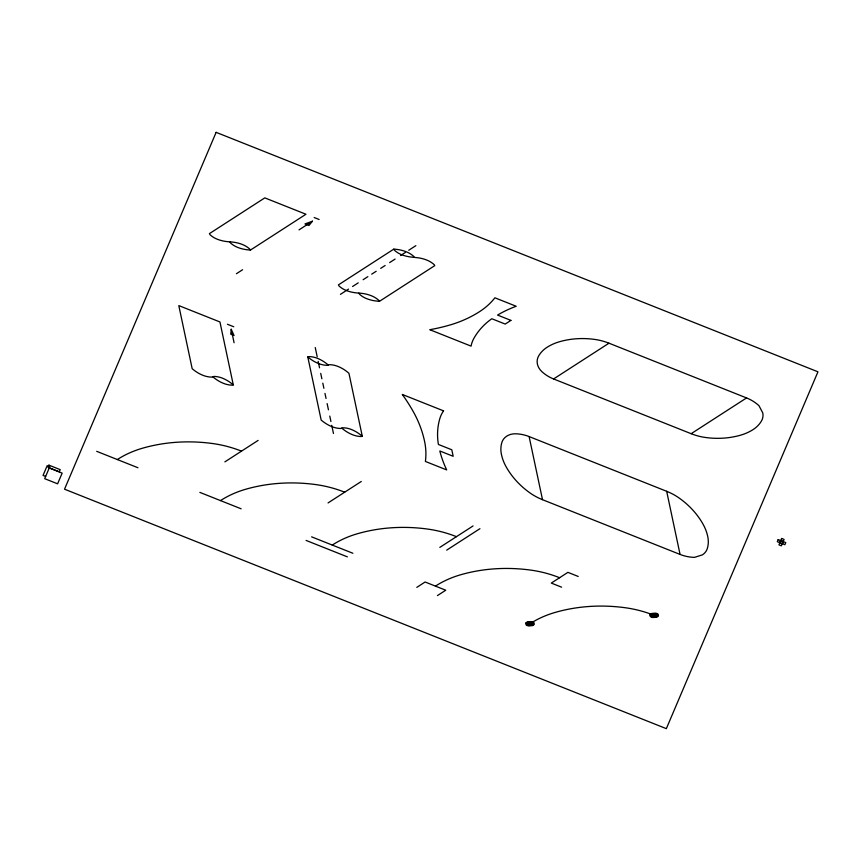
<?xml version="1.0" encoding="UTF-8"?>
<svg xmlns="http://www.w3.org/2000/svg" width="861" height="861" viewBox="0 0 861 861"><rect width="100%" height="100%" fill="white"/><g stroke="black" fill="none" stroke-linecap="round" stroke-linejoin="round"><path stroke-width="1.29" d="M231.232 329.279L230.78 334.186L234.041 335.478L231.232 329.279L234.084 342.743M779.711 542.656L780.604 540.557M782.445 543.743L783.338 541.644M312.468 221.191L308.959 225.485L305.009 223.914L312.468 221.191L299.015 229.876M236.431 273.712L242.598 269.741M358.865 293.095L359.532 294.225A19.857 16.617 18.6 0 0 366.549 298.606A31.104 26.024 18.6 0 0 375.202 300.887A46.978 39.315 18.6 0 0 379.497 301.307L434.762 265.629L434.299 264.757A21.084 17.64 18.6 0 0 426.852 260.097A31.104 26.024 18.6 0 0 418.198 257.816A46.978 39.315 18.6 0 0 414.313 257.428L413.797 256.46A21.084 17.64 18.6 0 0 406.338 251.81A31.104 26.024 18.6 0 0 397.696 249.529A46.978 39.315 18.6 0 0 393.8 249.13L338.405 284.894L339.073 286.024A19.857 16.617 18.6 0 0 346.1 290.415A31.104 26.024 18.6 0 0 354.743 292.686A46.978 39.315 18.6 0 0 358.865 293.095A46.978 39.315 18.6 0 1 362.75 293.483A31.104 26.024 18.6 0 1 371.403 295.764A21.084 17.64 18.6 0 1 378.862 300.424L379.314 301.296M340.429 294.354L348.522 289.124M352.579 286.509L358.251 282.849M363.116 279.707L367.873 276.639M371.694 274.175L376.192 271.269M380.691 268.363L385.125 265.5M389.624 262.605L395.091 259.064M400.58 255.523L405.348 252.445M408.727 250.271L415.863 245.654M224.882 461.873L258.117 440.412M328.052 502.921L361.286 481.471M553.591 378.958L608.996 343.195L746.552 397.933A35.14 29.403 18.6 0 1 758.971 405.692L762.749 412.839A15.692 13.13 18.6 0 1 761.554 420.835A33.095 27.692 18.6 0 1 753.235 429.488A51.832 43.373 18.6 0 1 740.826 435.106A78.308 65.522 18.6 0 1 705.568 437.496A51.832 43.373 18.6 0 1 691.146 433.696L553.591 378.958A33.095 27.692 18.6 0 1 541.892 371.651A15.692 13.13 18.6 0 1 538.588 356.056A33.095 27.692 18.6 0 1 546.907 347.392A51.832 43.373 18.6 0 1 559.316 341.785A78.308 65.522 18.6 0 1 594.574 339.395A51.832 43.373 18.6 0 1 608.996 343.195M439.82 547.392L473.055 525.942M446.698 550.136L479.932 528.676M416.799 587.374L425.108 582.004L445.75 590.215L437.431 595.586M691.146 433.696L746.552 397.933M212.785 376.774L211.72 377.118A21.084 17.64 18.6 0 1 203.035 375.353A31.104 26.024 18.6 0 1 195.232 371.08A46.978 39.315 18.6 0 1 192.186 368.712L178.797 305.59L219.942 321.96L233.288 384.878L232.319 385.179A21.084 17.64 18.6 0 1 223.634 383.414A31.104 26.024 18.6 0 1 215.831 379.152A46.978 39.315 18.6 0 1 212.785 376.774L214.077 376.429A19.857 16.617 18.6 0 1 222.256 378.097A31.104 26.024 18.6 0 1 230.059 382.359A46.978 39.315 18.6 0 1 233.288 384.878M328.299 365.042L327.331 365.344A21.084 17.64 18.6 0 1 318.645 363.579A31.104 26.024 18.6 0 1 310.843 359.317A46.978 39.315 18.6 0 1 307.797 356.938L309.088 356.594A19.857 16.617 18.6 0 1 317.268 358.262A31.104 26.024 18.6 0 1 325.081 362.524A46.978 39.315 18.6 0 1 328.299 365.042L329.591 364.687A19.857 16.617 18.6 0 1 337.77 366.355A31.104 26.024 18.6 0 1 345.573 370.617A46.978 39.315 18.6 0 1 348.931 373.254L362.277 436.226L361.319 436.538A21.084 17.64 18.6 0 1 352.633 434.773A31.104 26.024 18.6 0 1 344.83 430.5A46.978 39.315 18.6 0 1 341.785 428.132L340.719 428.477A21.084 17.64 18.6 0 1 332.034 426.712A31.104 26.024 18.6 0 1 324.231 422.439A46.978 39.315 18.6 0 1 321.175 420.071L307.797 356.938M341.785 428.132L343.076 427.788A19.857 16.617 18.6 0 1 351.256 429.445A31.104 26.024 18.6 0 1 359.059 433.718A46.978 39.315 18.6 0 1 362.277 436.226M314.157 217.51L319.119 219.49M529.117 436.57L666.672 491.297A51.832 43.373 18.6 0 1 679.684 498.411A78.308 65.522 18.6 0 1 703.006 524.101A51.832 43.373 18.6 0 1 707.753 536.543A33.095 27.692 18.6 0 1 707.376 548.36A15.692 13.13 18.6 0 1 702.415 554.861L694.526 557.368A35.14 29.403 18.6 0 1 680.061 554.43L542.505 499.692A51.832 43.373 18.6 0 1 529.493 492.578A78.308 65.522 18.6 0 1 506.171 466.888A51.832 43.373 18.6 0 1 501.425 454.447A33.095 27.692 18.6 0 1 501.802 442.629A15.692 13.13 18.6 0 1 515.491 433.793A33.095 27.692 18.6 0 1 529.117 436.57L542.505 499.692M780.776 540.579L783.198 541.537M779.851 542.753L782.272 543.721M227.433 324.253L233.761 326.771M578.226 576.461L567.916 572.35L551.298 583.08L561.609 587.18M96.69 451.336L137.964 467.749M199.86 492.384L241.134 508.797M311.628 536.855L352.892 553.268M306.085 540.428L347.36 556.852M49.249 467.986L62.153 473.12L57.601 483.817L44.707 478.684L49.755 466.737L47.172 465.704L43.05 475.412L45.633 476.434M393.8 249.13L394.478 250.26A19.857 16.617 18.6 0 0 401.495 254.652A31.104 26.024 18.6 0 0 410.148 256.933A46.978 39.315 18.6 0 0 414.259 257.331M229.865 241.833L230.533 242.963A19.857 16.617 18.6 0 0 237.561 247.355A31.104 26.024 18.6 0 0 246.203 249.636A46.978 39.315 18.6 0 0 250.497 250.045L305.956 214.249L264.811 197.879L209.417 233.632L210.084 234.762A19.857 16.617 18.6 0 0 217.101 239.154A31.104 26.024 18.6 0 0 225.754 241.435A46.978 39.315 18.6 0 0 229.865 241.833A46.978 39.315 18.6 0 1 233.761 242.232A31.104 26.024 18.6 0 1 242.404 244.502A21.084 17.64 18.6 0 1 249.862 249.163L250.325 250.034M666.672 491.297L680.061 554.43M315.244 347.521L317.203 356.745M318.183 361.372L319.549 367.83M320.722 373.373L321.874 378.797M322.8 383.145L323.887 388.279M324.974 393.402L326.039 398.46M327.126 403.583L328.45 409.814M329.774 416.067L330.925 421.503M331.743 425.345L333.465 433.481M654.177 615.346A103.664 86.746 18.6 0 0 625.344 607.748A156.605 131.044 18.6 0 0 554.839 612.515A103.664 86.746 18.6 0 0 529.999 623.741M435.429 586.115A103.664 86.746 18.6 0 1 460.269 574.879A156.605 131.044 18.6 0 1 530.774 570.111A103.664 86.746 18.6 0 1 559.607 577.72M456.438 536.661A103.664 86.746 18.6 0 0 427.605 529.063A156.605 131.044 18.6 0 0 357.1 533.831A103.664 86.746 18.6 0 0 332.26 545.067M220.491 500.596A103.664 86.746 18.6 0 1 245.331 489.36A156.605 131.044 18.6 0 1 315.847 484.592A103.664 86.746 18.6 0 1 344.669 492.191M117.333 459.537A103.664 86.746 18.6 0 1 142.162 448.312A156.605 131.044 18.6 0 1 212.678 443.544A103.664 86.746 18.6 0 1 241.5 451.142M525.727 623.235L526.06 624.795A3.315 2.766 18.6 0 0 527.233 625.527A5.188 4.337 18.6 0 0 528.676 625.904L532.195 625.667A5.188 4.337 18.6 0 0 533.433 625.108A3.315 2.766 18.6 0 0 534.272 624.247L534.014 622.729A3.519 2.938 18.6 0 0 532.765 621.954A5.188 4.337 18.6 0 0 531.323 621.577L527.804 621.814A5.188 4.337 18.6 0 0 526.555 622.374A3.315 2.766 18.6 0 0 525.727 623.235M526.588 623.342L526.846 624.591A2.648 2.217 18.6 0 0 527.782 625.172A4.144 3.466 18.6 0 0 528.934 625.473L531.754 625.28A4.144 3.466 18.6 0 0 532.755 624.838A2.648 2.217 18.6 0 0 533.411 624.139L533.207 622.933A2.809 2.357 18.6 0 0 532.216 622.309A4.144 3.466 18.6 0 0 531.065 622.008L528.245 622.202A4.144 3.466 18.6 0 0 527.244 622.643A2.648 2.217 18.6 0 0 526.588 623.342M527.438 623.439L527.632 624.376A1.991 1.657 18.6 0 0 528.342 624.817A3.11 2.605 18.6 0 0 529.203 625.043L531.312 624.903A3.11 2.605 18.6 0 0 532.066 624.559A1.991 1.657 18.6 0 0 532.561 624.042L532.41 623.138A2.109 1.765 18.6 0 0 531.657 622.664A3.11 2.605 18.6 0 0 530.796 622.438L528.676 622.578A3.11 2.605 18.6 0 0 527.933 622.923A1.991 1.657 18.6 0 0 527.438 623.439M528.288 623.536C531.043 627.152 533.11 620.727 528.288 623.536M529.149 623.644L530.882 623.676L529.149 623.644M649.904 614.84L650.238 616.401A3.315 2.766 18.6 0 0 651.4 617.133A5.188 4.337 18.6 0 0 652.842 617.509L656.373 617.272A5.188 4.337 18.6 0 0 657.61 616.713A3.315 2.766 18.6 0 0 658.45 615.852L658.191 614.334A3.519 2.938 18.6 0 0 656.943 613.559A5.188 4.337 18.6 0 0 655.501 613.172L651.981 613.419A5.188 4.337 18.6 0 0 650.733 613.979A3.315 2.766 18.6 0 0 649.904 614.84M650.755 614.948L651.024 616.196A2.648 2.217 18.6 0 0 651.96 616.777A4.144 3.466 18.6 0 0 653.112 617.079L655.931 616.885A4.144 3.466 18.6 0 0 656.921 616.444A2.648 2.217 18.6 0 0 657.589 615.744L657.384 614.539A2.809 2.357 18.6 0 0 656.394 613.915A4.144 3.466 18.6 0 0 655.243 613.613L652.412 613.807A4.144 3.466 18.6 0 0 651.422 614.248A2.648 2.217 18.6 0 0 650.755 614.948M651.616 615.045L651.809 615.981A1.991 1.657 18.6 0 0 652.509 616.422A3.11 2.605 18.6 0 0 653.381 616.648L655.49 616.508A3.11 2.605 18.6 0 0 656.233 616.164A1.991 1.657 18.6 0 0 656.739 615.647L656.577 614.743A2.109 1.765 18.6 0 0 655.834 614.27A3.11 2.605 18.6 0 0 654.973 614.044L652.853 614.184A3.11 2.605 18.6 0 0 652.111 614.528A1.991 1.657 18.6 0 0 651.616 615.045M652.466 615.141C655.221 618.758 657.287 612.332 652.466 615.141M653.316 615.249L655.049 615.281L653.316 615.249M48.916 465.144L48.012 467.286L59.291 471.785L60.205 469.643L48.916 465.144M216.133 132.346L64.532 489.188L666.339 728.654L817.95 371.812L216.133 132.346M778.183 539.589L777.289 541.687L784.877 544.712L785.77 542.602L778.183 539.589M781.67 538.469L778.957 544.862L781.379 545.82L784.091 539.438L781.67 538.469M510.917 320.389L505.213 324.07L491.814 318.742A79.427 66.458 18.6 0 0 474.067 338.029A37.669 31.513 18.6 0 0 471.064 346.122L429.79 329.698A187.924 157.251 18.6 0 0 449.905 325.017A124.393 104.095 18.6 0 0 479.706 311.553A79.427 66.458 18.6 0 0 494.914 297.809L516.191 306.268A124.393 104.095 18.6 0 0 497.55 315.072L510.917 320.389M443.555 410.858L402.281 394.446A187.924 157.251 18.6 0 1 413.183 411.461A124.393 104.095 18.6 0 1 424.57 441.327A79.427 66.458 18.6 0 1 425.399 461.442L446.676 469.912A124.393 104.095 18.6 0 1 439.81 450.97L453.177 456.287L451.799 449.776L438.4 444.448A79.427 66.458 18.6 0 1 439.81 418.65A37.669 31.513 18.6 0 1 443.555 410.858"/></g></svg>
